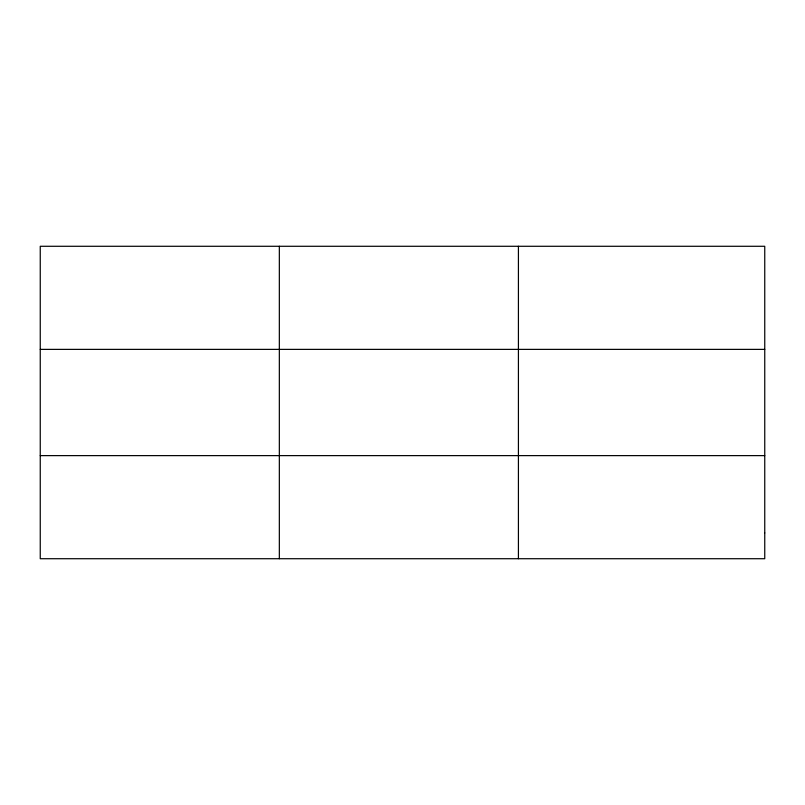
<?xml version="1.0" encoding="UTF-8"?>
<svg xmlns="http://www.w3.org/2000/svg" width="805" height="805" viewBox="0 0 805 805"><rect width="100%" height="100%" fill="white"/><g stroke="black" fill="none" stroke-linecap="round" stroke-linejoin="round"><path stroke-width="1.21" d="M279.335 246.28L279.335 558.72M518.42 246.28L518.42 558.72M40.25 349.38L764.75 349.38M40.25 455.62L764.75 455.62M764.75 532.95L764.75 558.72L40.25 558.72L40.25 246.28L764.75 246.28L764.75 532.95"/></g></svg>
